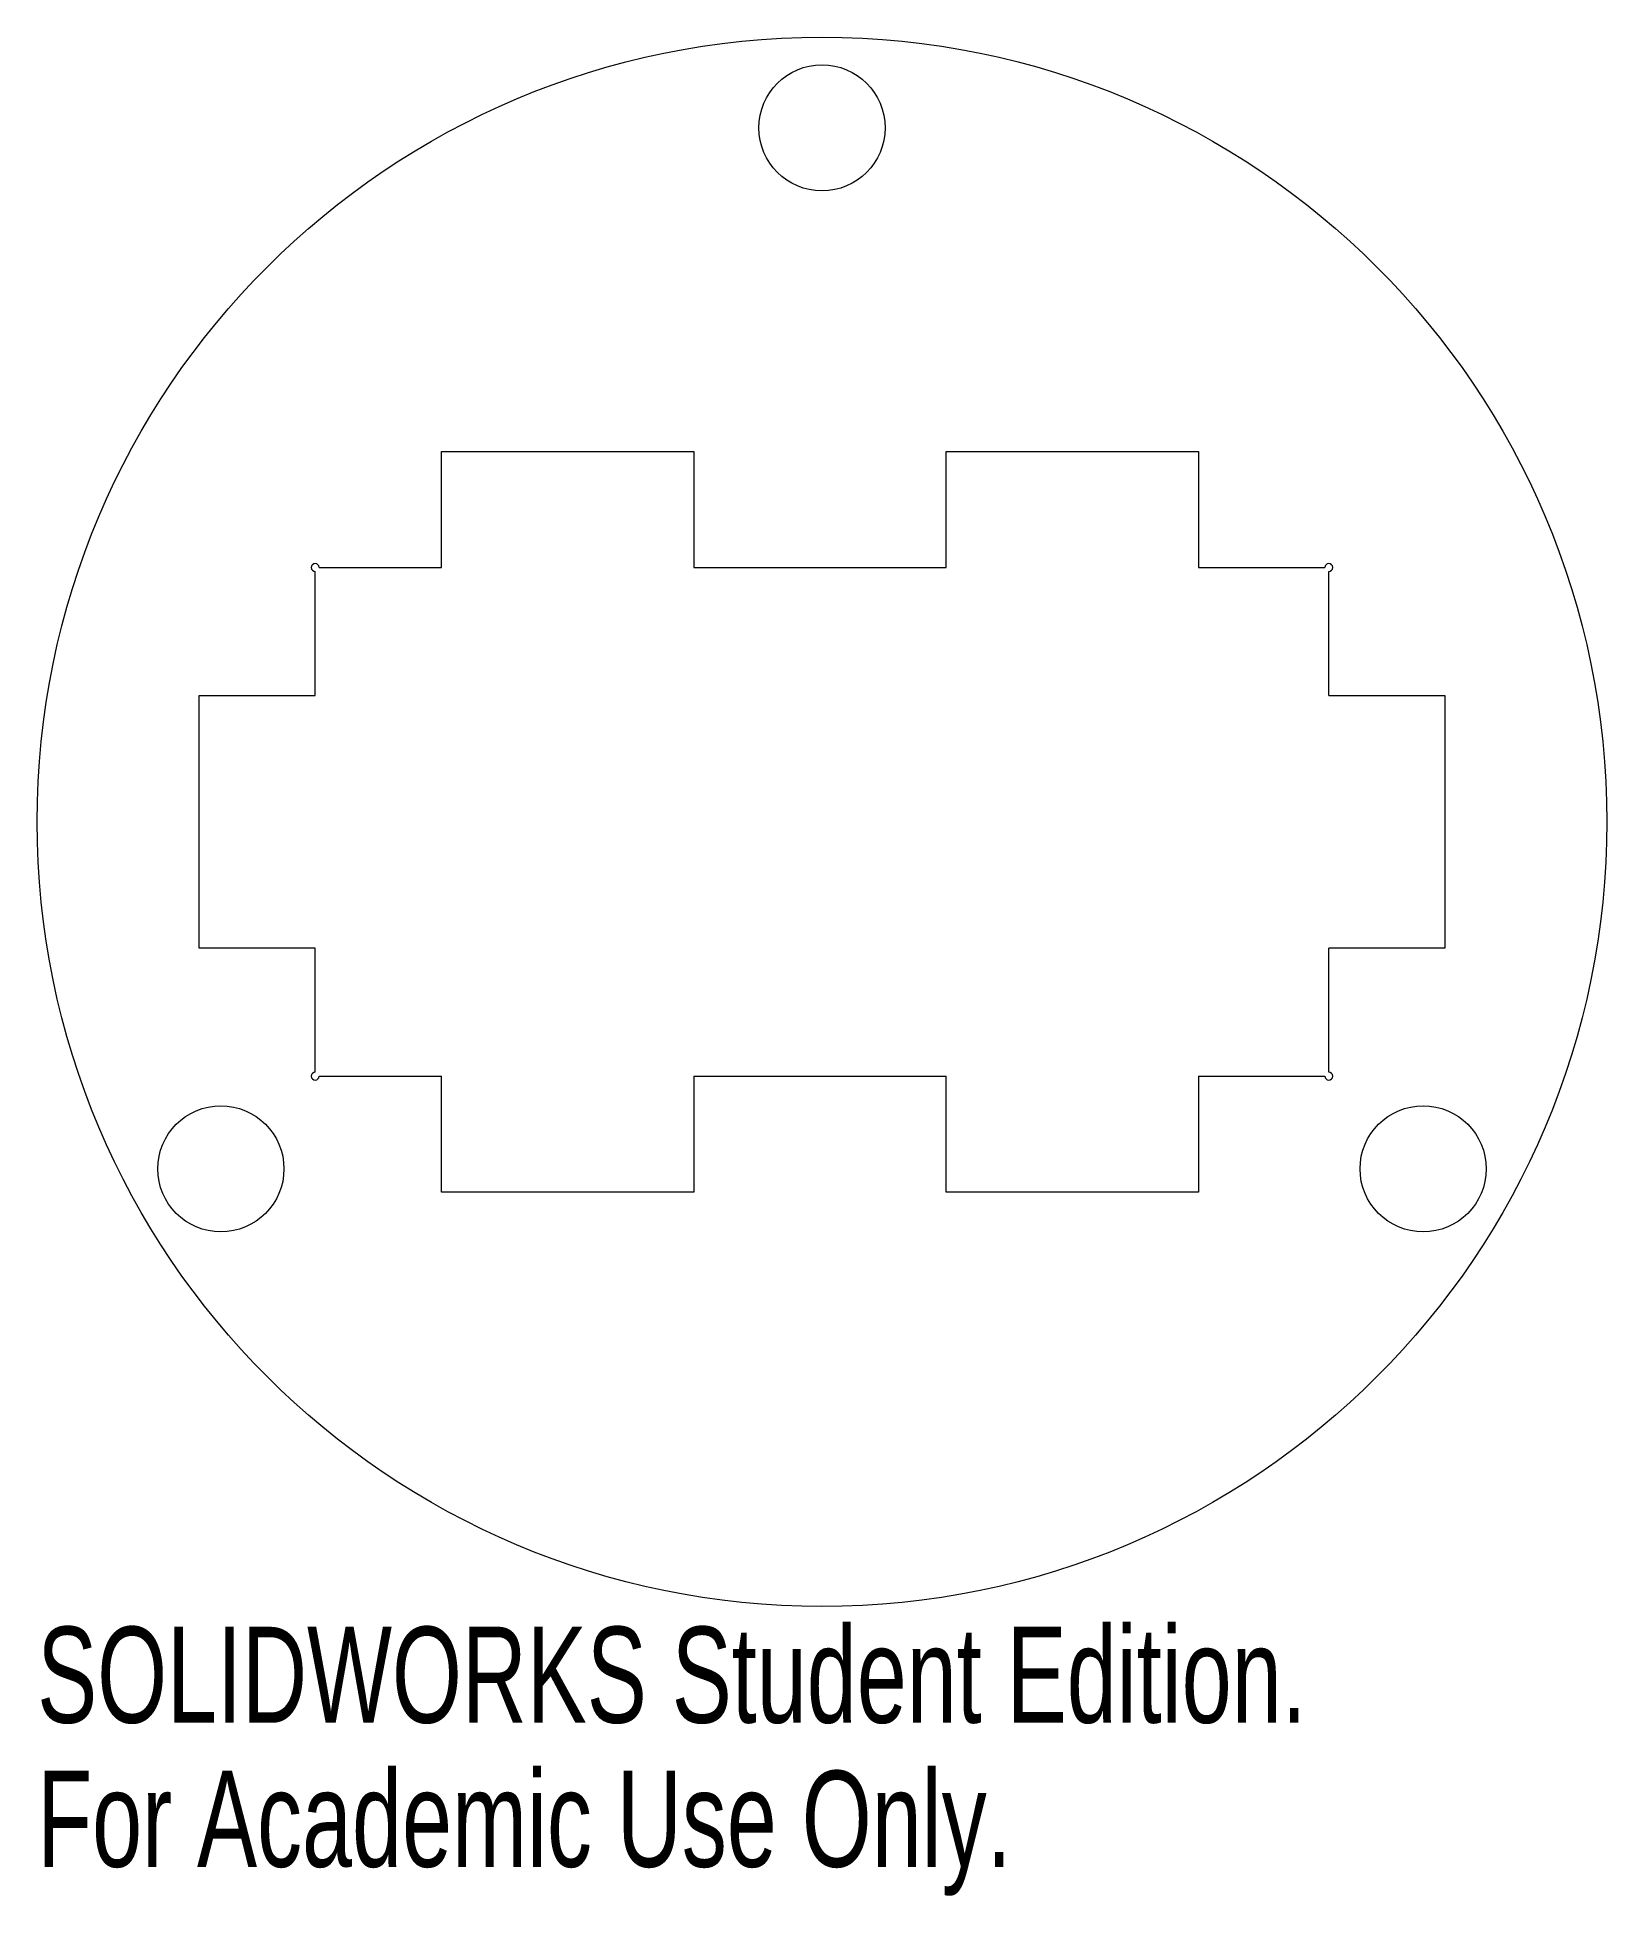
# Model space of a CAD drawing. Header units: inches. Extents: x -1.55 to 1.55, y -2.13 to 1.55.
import ezdxf

# ---------------------------------------------------------------- set-up
doc = ezdxf.new("R2010")
doc.units = ezdxf.units.IN
doc.header["$MEASUREMENT"] = 0
doc.styles.add('SLDTEXTSTYLE0', font='TXT', dxfattribs={"width": 0.7})

msp = doc.modelspace()

# ---------------------------------------------------------------- linework, layer by layer
at = {"color": 7, "linetype": 'Continuous', "lineweight": 15}
for p, q in [((-0.7539, 0.7339), (-0.2539, 0.7339)), ((-0.7539, 0.5039), (-0.7539, 0.7339)), ((-0.2539, 0.7339), (-0.2539, 0.5039)), ((0.2461, 0.7339), (0.7461, 0.7339)), ((0.2461, 0.5039), (0.2461, 0.7339)), ((0.7461, 0.7339), (0.7461, 0.5039)), ((-1.0039, 0.25), (-1.0039, 0.4961)), ((-0.9961, 0.5039), (-0.7539, 0.5039)), ((-0.2539, 0.5039), (0.2461, 0.5039)), ((0.7461, 0.5039), (0.9961, 0.5039)), ((1.0039, 0.25), (1.0039, 0.4961)), ((-1.2339, -0.25), (-1.2339, 0.25)), ((-1.2339, 0.25), (-1.0039, 0.25)), ((1.0039, 0.25), (1.2339, 0.25)), ((1.2339, 0.25), (1.2339, -0.25)), ((-1.0039, -0.25), (-1.2339, -0.25)), ((-1.0039, -0.4961), (-1.0039, -0.25)), ((1.0039, -0.4961), (1.0039, -0.25)), ((1.2339, -0.25), (1.0039, -0.25)), ((-0.9961, -0.5039), (-0.7539, -0.5039)), ((-0.7539, -0.7339), (-0.7539, -0.5039)), ((-0.2539, -0.5039), (-0.2539, -0.7339)), ((-0.2539, -0.5039), (0.2461, -0.5039)), ((0.2461, -0.7339), (0.2461, -0.5039)), ((0.7461, -0.5039), (0.7461, -0.7339)), ((0.7461, -0.5039), (0.9961, -0.5039)), ((-0.2539, -0.7339), (-0.7539, -0.7339)), ((0.7461, -0.7339), (0.2461, -0.7339))]:
    msp.add_line(p, q, dxfattribs=at)
for centre, radius in [((0, 0), 1.5546), ((0, 1.375), 0.125), ((-1.1908, -0.6875), 0.125), ((1.1908, -0.6875), 0.125)]:
    msp.add_circle(centre, radius, dxfattribs=at)
for centre, start, end in [((-1.0039, 0.5039), 0, 270), ((1.0039, 0.5039), 270, 180), ((-1.0039, -0.5039), 90, 0), ((1.0039, -0.5039), 180, 90)]:
    msp.add_arc(centre, 0.00781, start, end, dxfattribs=at)

# ---------------------------------------------------------------- texts
at = {"color": 7, "linetype": 'Continuous', "char_height": 0.1903, "attachment_point": 1, "style": 'SLDTEXTSTYLE0'}
for s, insert in [('SOLIDWORKS Student Edition.', (-1.5546, -1.5948)), ('For Academic Use Only.', (-1.5546, -1.8802))]:
    msp.add_mtext(s, dxfattribs=dict(at, insert=insert))

doc.saveas('drawing.dxf')
